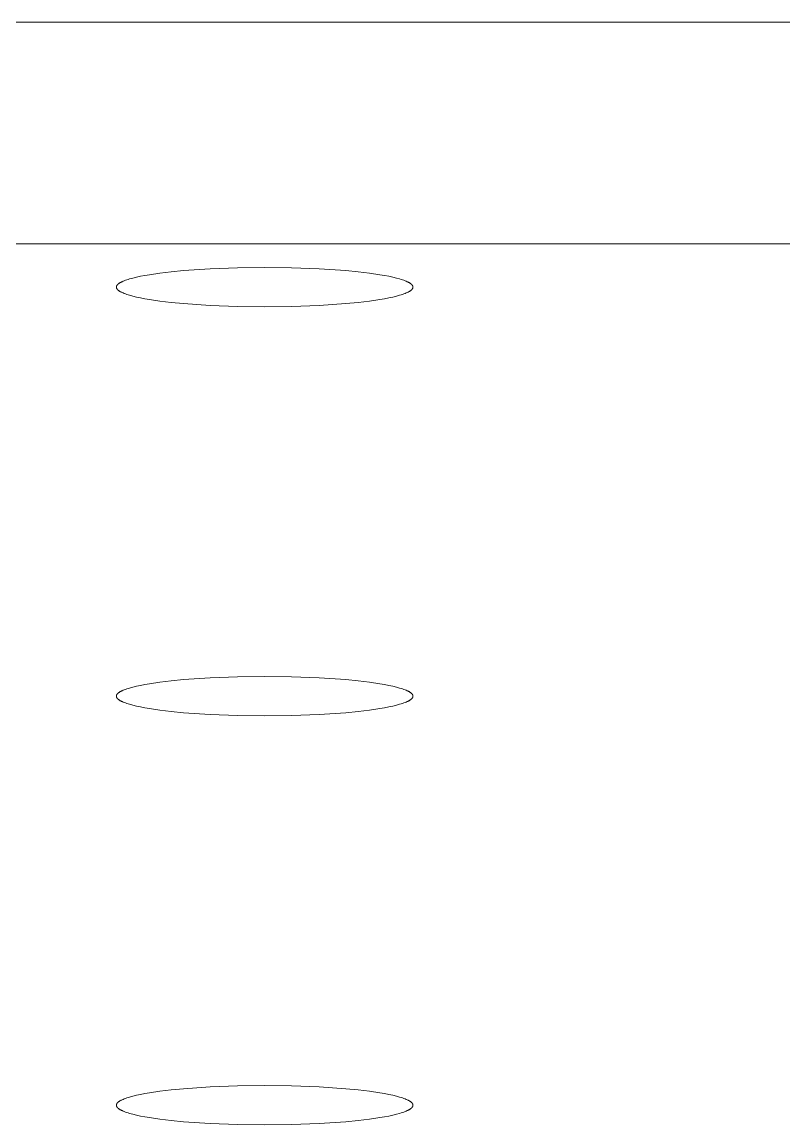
# Model space of a CAD drawing. Header units: millimetres. Extents: x -213 to 4577, y -424 to 2634.
# Drawn here: x 161.5 to 175.38, y 163.87 to 183.95 of the extents above; entities that cross this region are included whole.
import ezdxf

# ---------------------------------------------------------------- set-up
doc = ezdxf.new("R2010")
doc.units = ezdxf.units.MM
doc.layers.add('ZANO_R', color=7, linetype='Continuous', lineweight=0)

msp = doc.modelspace()

# ---------------------------------------------------------------- linework, layer by layer
at = {"layer": 'ZANO_R'}
for p, q in [((133.9211087613112, 183.9462907341331), (1000.921108761315, 183.9462907341331)), ((155.9211087613166, 179.9104462887954), (215.9211087613166, 179.9104462887954)), ((163.5227419428757, 179.2857993574144), (163.5887312741979, 179.3017647901979)), ((163.5887312741979, 179.3017647901979), (163.6612208810257, 179.3173653761951)), ((163.6612208810257, 179.3173653761951), (163.7400379340215, 179.3325321953234)), ((163.7400379340215, 179.3325321953234), (163.8249551548652, 179.3471983325762)), ((163.8249551548652, 179.3471983325762), (164.0119204521125, 179.3747765503758)), ((164.0119204521125, 179.3747765503758), (164.2193038200385, 179.3996395359682)), ((164.2193038200385, 179.3996395359682), (164.4436424271771, 179.4214132177767)), ((164.4436424271771, 179.4214132177767), (164.9272530454982, 179.4547305539018)), ((164.9272530454982, 179.4547305539018), (165.4298085198025, 179.4739459059165)), ((165.4298085198025, 179.4739459059165), (165.9211087613166, 179.4799401286691)), ((165.9211087613166, 179.4799401286691), (166.412409002829, 179.4739459059165)), ((166.412409002829, 179.4739459059165), (166.9149644771333, 179.4547305539018)), ((166.9149644771333, 179.4547305539018), (167.3985750954562, 179.4214132177767)), ((167.3985750954562, 179.4214132177767), (167.6229137025948, 179.3996395359682)), ((167.6229137025948, 179.3996395359682), (167.830297070519, 179.3747765503758)), ((167.830297070519, 179.3747765503758), (168.0172623677681, 179.3471983325762)), ((168.0172623677681, 179.3471983325762), (168.1021795886099, 179.3325321953234)), ((168.1021795886099, 179.3325321953234), (168.1809966416076, 179.3173653761951)), ((168.1809966416076, 179.3173653761951), (168.2534862484354, 179.3017647901979)), ((168.2534862484354, 179.3017647901979), (168.3194755797558, 179.2857993574144)), ((163.2211087613159, 179.1208892133982), (163.2211500541653, 179.1228749649781)), ((163.2211500541653, 179.1189034618183), (163.2211087613159, 179.1208892133982)), ((163.2211500541653, 179.1228749649781), (163.2212743079363, 179.124865179343)), ((163.2212743079363, 179.116913247457), (163.2211500541653, 179.1189034618183)), ((163.2212743079363, 179.124865179343), (163.2214820825902, 179.1268597795097)), ((163.2214820825902, 179.1149186472867), (163.2212743079363, 179.116913247457)), ((163.2214820825902, 179.1268597795097), (163.2217739341431, 179.1288586873197)), ((163.2217739341431, 179.1129197394766), (163.2214820825902, 179.1149186472867)), ((163.2217739341431, 179.1288586873197), (163.2221504145127, 179.1308618234507)), ((163.2221504145127, 179.1109166033457), (163.2217739341431, 179.1129197394766)), ((163.2221504145127, 179.1308618234507), (163.2226120713749, 179.1328691073977)), ((163.2226120713749, 179.1089093193987), (163.2221504145127, 179.1109166033457)), ((163.2226120713749, 179.1328691073977), (163.2231594480218, 179.1348804574809)), ((163.2231594480218, 179.1068979693155), (163.2226120713749, 179.1089093193987)), ((163.2231594480218, 179.1348804574809), (163.2237930832107, 179.1368957908635)), ((163.2237930832107, 179.1048826359329), (163.2231594480218, 179.1068979693155)), ((163.2237930832107, 179.1368957908635), (163.2245135110134, 179.1389150235336)), ((163.2245135110134, 179.1028634032664), (163.2237930832107, 179.1048826359329)), ((163.2245135110134, 179.1389150235336), (163.2253212606665, 179.1409380703117)), ((163.2253212606665, 179.1008403564847), (163.2245135110134, 179.1028634032664)), ((163.2253212606665, 179.1409380703117), (163.2262168564303, 179.1429648448684)), ((163.2262168564303, 179.0988135819316), (163.2253212606665, 179.1008403564847)), ((163.2262168564303, 179.1429648448684), (163.2272008174259, 179.1449952596995)), ((163.2272008174259, 179.1449952596995), (163.2282736574925, 179.147029226162)), ((163.2282736574925, 179.147029226162), (163.2294358850322, 179.1490666544523)), ((163.2294358850322, 179.1490666544523), (163.2306880028627, 179.1511074536138)), ((163.2306880028627, 179.1511074536138), (163.2320305080611, 179.1531515315655)), ((163.2320305080611, 179.1531515315655), (163.2334638918092, 179.155198795077)), ((163.2334638918092, 179.155198795077), (163.2349886392458, 179.1572491497827)), ((163.2349886392458, 179.1572491497827), (163.2366052293091, 179.1593025002039)), ((163.2366052293091, 179.1593025002039), (163.238314134589, 179.1613587497341)), ((163.238314134589, 179.1613587497341), (163.2401158211669, 179.1634178006534)), ((163.2401158211669, 179.1634178006534), (163.242010748465, 179.1654795541363)), ((163.242010748465, 179.1654795541363), (163.2439993690987, 179.1675439102619)), ((163.2439993690987, 179.1675439102619), (163.2460821287114, 179.1696107680145)), ((163.2460821287114, 179.1696107680145), (163.2482594658322, 179.1716800253016)), ((163.2482594658322, 179.1716800253016), (163.2505318117128, 179.1737515789464)), ((163.2505318117128, 179.1737515789464), (163.2528995901866, 179.1758253247208)), ((163.2528995901866, 179.1758253247208), (163.2553632175041, 179.1779011573308)), ((163.2553632175041, 179.1779011573308), (163.2579231021937, 179.1799789704382)), ((163.2579231021937, 179.1799789704382), (163.2605796448934, 179.1820586566719)), ((163.2605796448934, 179.1820586566719), (163.2661842665912, 179.1862232139138)), ((163.2661842665912, 179.1862232139138), (163.2721801243933, 179.1903939497752)), ((163.2721801243933, 179.1903939497752), (163.2785701243902, 179.1945699691423)), ((163.2785701243902, 179.1945699691423), (163.2853570322441, 179.1987503614437)), ((163.2853570322441, 179.1987503614437), (163.2925434685003, 179.2029342011047)), ((163.2925434685003, 179.2029342011047), (163.3001319040013, 179.207120547977)), ((163.3001319040013, 179.207120547977), (163.3081246553411, 179.2113084478369)), ((163.3081246553411, 179.2113084478369), (163.3165238804431, 179.2154969328876)), ((163.3165238804431, 179.2154969328876), (163.3253315742113, 179.2196850222826)), ((163.3253315742113, 179.2196850222826), (163.3441795069557, 179.2280560289255)), ((163.3441795069557, 179.2280560289255), (163.3646809944439, 179.2364133821065)), ((163.3646809944439, 179.2364133821065), (163.3868457110657, 179.2447488259422)), ((163.3868457110657, 179.2447488259422), (163.4106803484483, 179.2530539557738)), ((163.4106803484483, 179.2530539557738), (163.4361885095641, 179.2613202411303)), ((163.4361885095641, 179.2613202411303), (163.4633706143723, 179.269539050023)), ((163.4633706143723, 179.269539050023), (163.5227419428757, 179.2857993574144)), ((168.3194755797558, 179.2857993574144), (168.3788469082592, 179.269539050023)), ((168.3788469082592, 179.269539050023), (168.4060290130674, 179.2613202411303)), ((168.4060290130674, 179.2613202411303), (168.431537174185, 179.2530539557738)), ((168.431537174185, 179.2530539557738), (168.4553718115676, 179.2447488259422)), ((168.4553718115676, 179.2447488259422), (168.4775365281894, 179.2364133821065)), ((168.4775365281894, 179.2364133821065), (168.4980380156776, 179.2280560289255)), ((168.4980380156776, 179.2280560289255), (168.516885948422, 179.2196850222826)), ((168.516885948422, 179.2196850222826), (168.5256936421883, 179.2154969328876)), ((168.5256936421883, 179.2154969328876), (168.5340928672904, 179.2113084478369)), ((168.5340928672904, 179.2113084478369), (168.542085618632, 179.207120547977)), ((168.542085618632, 179.207120547977), (168.5496740541312, 179.2029342011047)), ((168.5496740541312, 179.2029342011047), (168.5568604903892, 179.1987503614437)), ((168.5568604903892, 179.1987503614437), (168.5636473982413, 179.1945699691423)), ((168.5636473982413, 179.1945699691423), (168.5700373982399, 179.1903939497752)), ((168.5700373982399, 179.1903939497752), (168.5760332560403, 179.1862232139138)), ((168.5760332560403, 179.1862232139138), (168.5816378777381, 179.1820586566719)), ((168.5816378777381, 179.1820586566719), (168.5842944204396, 179.1799789704382)), ((168.5842944204396, 179.1799789704382), (168.5868543051274, 179.1779011573308)), ((168.5868543051274, 179.1779011573308), (168.5893179324466, 179.1758253247208)), ((168.5893179324466, 179.1758253247208), (168.5916857109205, 179.1737515789464)), ((168.5916857109205, 179.1737515789464), (168.5939580568011, 179.1716800253016)), ((168.5939580568011, 179.1716800253016), (168.5961353939201, 179.1696107680145)), ((168.5961353939201, 179.1696107680145), (168.5982181535328, 179.1675439102619)), ((168.5982181535328, 179.1675439102619), (168.6002067741665, 179.1654795541363)), ((168.6002067741665, 179.1654795541363), (168.6021017014664, 179.1634178006534)), ((168.6021017014664, 179.1634178006534), (168.6039033880443, 179.1613587497341)), ((168.6039033880443, 179.1613587497341), (168.6056122933223, 179.1593025002039)), ((168.6056122933223, 179.1593025002039), (168.6072288833875, 179.1572491497827)), ((168.6072288833875, 179.1572491497827), (168.6087536308223, 179.155198795077)), ((168.6087536308223, 179.155198795077), (168.6101870145703, 179.1531515315655)), ((168.6101870145703, 179.1531515315655), (168.6115295197687, 179.1511074536138)), ((168.6115295197687, 179.1511074536138), (168.6127816375993, 179.1490666544523)), ((168.6127816375993, 179.1490666544523), (168.6139438651408, 179.147029226162)), ((168.6139438651408, 179.147029226162), (168.6150167052074, 179.1449952596995)), ((168.6150167052074, 179.1449952596995), (168.616000666203, 179.1429648448684)), ((168.616000666203, 179.1429648448684), (168.6168962619649, 179.1409380703117)), ((168.6168962619649, 179.1008403564847), (168.616000666203, 179.0988135819316)), ((168.6168962619649, 179.1409380703117), (168.6177040116199, 179.1389150235336)), ((168.6177040116199, 179.1028634032664), (168.6168962619649, 179.1008403564847)), ((168.6177040116199, 179.1389150235336), (168.6184244394208, 179.1368957908635)), ((168.6184244394208, 179.1048826359329), (168.6177040116199, 179.1028634032664)), ((168.6184244394208, 179.1368957908635), (168.6190580746097, 179.1348804574809)), ((168.6190580746097, 179.1068979693155), (168.6184244394208, 179.1048826359329)), ((168.6190580746097, 179.1348804574809), (168.6196054512584, 179.1328691073977)), ((168.6196054512584, 179.1089093193987), (168.6190580746097, 179.1068979693155)), ((168.6196054512584, 179.1328691073977), (168.6200671081206, 179.1308618234507)), ((168.6200671081206, 179.1109166033457), (168.6196054512584, 179.1089093193987)), ((168.6200671081206, 179.1308618234507), (168.6204435884883, 179.1288586873197)), ((168.6204435884883, 179.1129197394766), (168.6200671081206, 179.1109166033457)), ((168.6204435884883, 179.1288586873197), (168.6207354400412, 179.1268597795097)), ((168.6207354400412, 179.1149186472867), (168.6204435884883, 179.1129197394766)), ((168.6207354400412, 179.1268597795097), (168.620943214697, 179.124865179343)), ((168.620943214697, 179.116913247457), (168.6207354400412, 179.1149186472867)), ((168.620943214697, 179.124865179343), (168.621067468468, 179.1228749649781)), ((168.621067468468, 179.1189034618183), (168.620943214697, 179.116913247457)), ((168.621067468468, 179.1228749649781), (168.6211087613156, 179.1208892133982)), ((168.6211087613156, 179.1208892133982), (168.621067468468, 179.1189034618183)), ((163.2272008174259, 179.0967831670969), (163.2262168564303, 179.0988135819316)), ((163.2282736574925, 179.0947492006344), (163.2272008174259, 179.0967831670969)), ((163.2294358850322, 179.0927117723477), (163.2282736574925, 179.0947492006344)), ((163.2306880028627, 179.0906709731826), (163.2294358850322, 179.0927117723477)), ((163.2320305080611, 179.0886268952308), (163.2306880028627, 179.0906709731826)), ((163.2334638918092, 179.086579631723), (163.2320305080611, 179.0886268952308)), ((163.2349886392458, 179.0845292770136), (163.2334638918092, 179.086579631723)), ((163.2366052293091, 179.0824759265925), (163.2349886392458, 179.0845292770136)), ((163.238314134589, 179.0804196770659), (163.2366052293091, 179.0824759265925)), ((163.2401158211669, 179.0783606261466), (163.238314134589, 179.0804196770659)), ((163.242010748465, 179.0762988726638), (163.2401158211669, 179.0783606261466)), ((163.2439993690987, 179.0742345165381), (163.242010748465, 179.0762988726638)), ((163.2460821287114, 179.0721676587818), (163.2439993690987, 179.0742345165381)), ((163.2482594658322, 179.0700984014984), (163.2460821287114, 179.0721676587818)), ((163.2505318117128, 179.06802684785), (163.2482594658322, 179.0700984014984)), ((163.2528995901866, 179.0659531020756), (163.2505318117128, 179.06802684785)), ((163.2553632175041, 179.0638772694656), (163.2528995901866, 179.0659531020756)), ((163.2579231021937, 179.0617994563581), (163.2553632175041, 179.0638772694656)), ((163.2605796448934, 179.0597197701245), (163.2579231021937, 179.0617994563581)), ((163.2661842665912, 179.0555552128862), (163.2605796448934, 179.0597197701245)), ((163.2721801243933, 179.0513844770212), (163.2661842665912, 179.0555552128862)), ((163.2785701243902, 179.0472084576577), (163.2721801243933, 179.0513844770212)), ((163.2853570322441, 179.0430280653527), (163.2785701243902, 179.0472084576577)), ((163.2925434685003, 179.0388442256917), (163.2853570322441, 179.0430280653527)), ((163.3001319040013, 179.0346578788194), (163.2925434685003, 179.0388442256917)), ((163.3081246553411, 179.0304699789594), (163.3001319040013, 179.0346578788194)), ((163.3165238804431, 179.0262814939088), (163.3081246553411, 179.0304699789594)), ((163.3253315742113, 179.0220934045137), (163.3165238804431, 179.0262814939088)), ((163.3441795069557, 179.0137223978709), (163.3253315742113, 179.0220934045137)), ((163.3646809944439, 179.0053650446898), (163.3441795069557, 179.0137223978709)), ((163.3868457110657, 178.9970296008578), (163.3646809944439, 179.0053650446898)), ((163.4106803484483, 178.9887244710226), (163.3868457110657, 178.9970296008578)), ((163.4361885095641, 178.9804581856697), (163.4106803484483, 178.9887244710226)), ((163.4633706143723, 178.9722393767734), (163.4361885095641, 178.9804581856697)), ((163.5227419428757, 178.9559790693856), (163.4633706143723, 178.9722393767734)), ((163.5887312741979, 178.9400136365985), (163.5227419428757, 178.9559790693856)), ((163.6612208810257, 178.9244130506013), (163.5887312741979, 178.9400136365985)), ((163.7400379340215, 178.9092462314766), (163.6612208810257, 178.9244130506013)), ((163.8249551548652, 178.8945800942238), (163.7400379340215, 178.9092462314766)), ((168.1021795886099, 178.9092462314766), (168.0172623677681, 178.8945800942238)), ((168.1809966416076, 178.9244130506013), (168.1021795886099, 178.9092462314766)), ((168.2534862484354, 178.9400136365985), (168.1809966416076, 178.9244130506013)), ((168.3194755797558, 178.9559790693856), (168.2534862484354, 178.9400136365985)), ((168.3788469082592, 178.9722393767734), (168.3194755797558, 178.9559790693856)), ((168.4060290130674, 178.9804581856697), (168.3788469082592, 178.9722393767734)), ((168.431537174185, 178.9887244710226), (168.4060290130674, 178.9804581856697)), ((168.4553718115676, 178.9970296008578), (168.431537174185, 178.9887244710226)), ((168.4775365281894, 179.0053650446898), (168.4553718115676, 178.9970296008578)), ((168.4980380156776, 179.0137223978709), (168.4775365281894, 179.0053650446898)), ((168.516885948422, 179.0220934045137), (168.4980380156776, 179.0137223978709)), ((168.5256936421883, 179.0262814939088), (168.516885948422, 179.0220934045137)), ((168.5340928672904, 179.0304699789594), (168.5256936421883, 179.0262814939088)), ((168.542085618632, 179.0346578788194), (168.5340928672904, 179.0304699789594)), ((168.5496740541312, 179.0388442256917), (168.542085618632, 179.0346578788194)), ((168.5568604903892, 179.0430280653527), (168.5496740541312, 179.0388442256917)), ((168.5636473982413, 179.0472084576577), (168.5568604903892, 179.0430280653527)), ((168.5700373982399, 179.0513844770212), (168.5636473982413, 179.0472084576577)), ((168.5760332560403, 179.0555552128862), (168.5700373982399, 179.0513844770212)), ((168.5816378777381, 179.0597197701245), (168.5760332560403, 179.0555552128862)), ((168.5842944204396, 179.0617994563581), (168.5816378777381, 179.0597197701245)), ((168.5868543051274, 179.0638772694656), (168.5842944204396, 179.0617994563581)), ((168.5893179324466, 179.0659531020756), (168.5868543051274, 179.0638772694656)), ((168.5916857109205, 179.06802684785), (168.5893179324466, 179.0659531020756)), ((168.5939580568011, 179.0700984014984), (168.5916857109205, 179.06802684785)), ((168.5961353939201, 179.0721676587818), (168.5939580568011, 179.0700984014984)), ((168.5982181535328, 179.0742345165381), (168.5961353939201, 179.0721676587818)), ((168.6002067741665, 179.0762988726638), (168.5982181535328, 179.0742345165381)), ((168.6021017014664, 179.0783606261466), (168.6002067741665, 179.0762988726638)), ((168.6039033880443, 179.0804196770659), (168.6021017014664, 179.0783606261466)), ((168.6056122933223, 179.0824759265925), (168.6039033880443, 179.0804196770659)), ((168.6072288833875, 179.0845292770136), (168.6056122933223, 179.0824759265925)), ((168.6087536308223, 179.086579631723), (168.6072288833875, 179.0845292770136)), ((168.6101870145703, 179.0886268952308), (168.6087536308223, 179.086579631723)), ((168.6115295197687, 179.0906709731826), (168.6101870145703, 179.0886268952308)), ((168.6127816375993, 179.0927117723477), (168.6115295197687, 179.0906709731826)), ((168.6139438651408, 179.0947492006344), (168.6127816375993, 179.0927117723477)), ((168.6150167052074, 179.0967831670969), (168.6139438651408, 179.0947492006344)), ((168.616000666203, 179.0988135819316), (168.6150167052074, 179.0967831670969)), ((164.0119204521125, 178.8670018764205), (163.8249551548652, 178.8945800942238)), ((164.2193038200385, 178.8421388908282), (164.0119204521125, 178.8670018764205)), ((164.4436424271771, 178.8203652090197), (164.2193038200385, 178.8421388908282)), ((164.9272530454982, 178.7870478728946), (164.4436424271771, 178.8203652090197)), ((165.4298085198025, 178.7678325208799), (164.9272530454982, 178.7870478728946)), ((165.9211087613166, 178.7618382981273), (165.4298085198025, 178.7678325208799)), ((166.412409002829, 178.7678325208799), (165.9211087613166, 178.7618382981273)), ((166.9149644771333, 178.7870478728946), (166.412409002829, 178.7678325208799)), ((167.3985750954562, 178.8203652090197), (166.9149644771333, 178.7870478728946)), ((167.6229137025948, 178.8421388908282), (167.3985750954562, 178.8203652090197)), ((167.830297070519, 178.8670018764205), (167.6229137025948, 178.8421388908282)), ((168.0172623677681, 178.8945800942238), (167.830297070519, 178.8670018764205)), ((163.6612208810257, 171.8703834298685), (163.7400379340215, 171.8855502489932)), ((163.7400379340215, 171.8855502489932), (163.8249551548652, 171.900216386246)), ((163.8249551548652, 171.900216386246), (164.0119204521125, 171.9277946040493)), ((164.0119204521125, 171.9277946040493), (164.2193038200385, 171.9526575896416)), ((164.2193038200385, 171.9526575896416), (164.4436424271771, 171.9744312714502)), ((164.4436424271771, 171.9744312714502), (164.9272530454982, 172.0077486075716)), ((164.9272530454982, 172.0077486075716), (165.4298085198025, 172.0269639595899)), ((165.4298085198025, 172.0269639595899), (165.9211087613166, 172.0329581823389)), ((165.9211087613166, 172.0329581823389), (166.412409002829, 172.0269639595899)), ((166.412409002829, 172.0269639595899), (166.9149644771333, 172.0077486075716)), ((166.9149644771333, 172.0077486075716), (167.3985750954562, 171.9744312714502)), ((167.3985750954562, 171.9744312714502), (167.6229137025948, 171.9526575896416)), ((167.6229137025948, 171.9526575896416), (167.830297070519, 171.9277946040493)), ((167.830297070519, 171.9277946040493), (168.0172623677681, 171.900216386246)), ((168.0172623677681, 171.900216386246), (168.1021795886099, 171.8855502489932)), ((168.1021795886099, 171.8855502489932), (168.1809966416076, 171.8703834298685)), ((163.2211087613159, 171.6739072670716), (163.2211500541653, 171.6758930186479)), ((163.2211500541653, 171.6719215154917), (163.2211087613159, 171.6739072670716)), ((163.2211500541653, 171.6758930186479), (163.2212743079363, 171.6778832330128)), ((163.2212743079363, 171.6699313011268), (163.2211500541653, 171.6719215154917)), ((163.2212743079363, 171.6778832330128), (163.2214820825902, 171.6798778331795)), ((163.2214820825902, 171.6798778331795), (163.2217739341431, 171.6818767409932)), ((163.2217739341431, 171.6818767409932), (163.2221504145127, 171.6838798771241)), ((163.2221504145127, 171.6838798771241), (163.2226120713749, 171.6858871610675)), ((163.2226120713749, 171.6858871610675), (163.2231594480218, 171.6878985111507)), ((163.2231594480218, 171.6878985111507), (163.2237930832107, 171.6899138445333)), ((163.2237930832107, 171.6899138445333), (163.2245135110134, 171.6919330772034)), ((163.2245135110134, 171.6919330772034), (163.2253212606665, 171.6939561239815)), ((163.2253212606665, 171.6939561239815), (163.2262168564303, 171.6959828985382)), ((163.2262168564303, 171.6959828985382), (163.2272008174259, 171.6980133133729)), ((163.2272008174259, 171.6980133133729), (163.2282736574925, 171.7000472798354)), ((163.2282736574925, 171.7000472798354), (163.2294358850322, 171.7020847081221)), ((163.2294358850322, 171.7020847081221), (163.2306880028627, 171.7041255072872)), ((163.2306880028627, 171.7041255072872), (163.2320305080611, 171.706169585239)), ((163.2320305080611, 171.706169585239), (163.2334638918092, 171.7082168487468)), ((163.2334638918092, 171.7082168487468), (163.2349886392458, 171.7102672034562)), ((163.2349886392458, 171.7102672034562), (163.2366052293091, 171.7123205538774)), ((163.2366052293091, 171.7123205538774), (163.238314134589, 171.7143768034039)), ((163.238314134589, 171.7143768034039), (163.2401158211669, 171.7164358543232)), ((163.2401158211669, 171.7164358543232), (163.242010748465, 171.7184976078061)), ((163.242010748465, 171.7184976078061), (163.2439993690987, 171.7205619639317)), ((163.2439993690987, 171.7205619639317), (163.2460821287114, 171.7226288216843)), ((163.2460821287114, 171.7226288216843), (163.2482594658322, 171.7246980789714)), ((163.2482594658322, 171.7246980789714), (163.2505318117128, 171.7267696326198)), ((163.2505318117128, 171.7267696326198), (163.2528995901866, 171.7288433783942)), ((163.2528995901866, 171.7288433783942), (163.2553632175041, 171.7309192110042)), ((163.2553632175041, 171.7309192110042), (163.2579231021937, 171.7329970241117)), ((163.2579231021937, 171.7329970241117), (163.2605796448934, 171.7350767103453)), ((163.2605796448934, 171.7350767103453), (163.2661842665912, 171.7392412675836)), ((163.2661842665912, 171.7392412675836), (163.2721801243933, 171.7434120034486)), ((163.2721801243933, 171.7434120034486), (163.2785701243902, 171.7475880228121)), ((163.2785701243902, 171.7475880228121), (163.2853570322441, 171.7517684151171)), ((163.2853570322441, 171.7517684151171), (163.2925434685003, 171.7559522547745)), ((163.2925434685003, 171.7559522547745), (163.3001319040013, 171.7601386016468)), ((163.3001319040013, 171.7601386016468), (163.3081246553411, 171.7643265015104)), ((163.3081246553411, 171.7643265015104), (163.3165238804431, 171.7685149865574)), ((163.3165238804431, 171.7685149865574), (163.3253315742113, 171.7727030759524)), ((163.3253315742113, 171.7727030759524), (163.3441795069557, 171.7810740825989)), ((163.3441795069557, 171.7810740825989), (163.3646809944439, 171.78943143578)), ((163.3646809944439, 171.78943143578), (163.3868457110657, 171.797766879612)), ((163.3868457110657, 171.797766879612), (163.4106803484483, 171.8060720094436)), ((163.4106803484483, 171.8060720094436), (163.4361885095641, 171.8143382948001)), ((163.4361885095641, 171.8143382948001), (163.4633706143723, 171.8225571036928)), ((163.4633706143723, 171.8225571036928), (163.5227419428757, 171.8388174110842)), ((163.5227419428757, 171.8388174110842), (163.5887312741979, 171.8547828438714)), ((163.5887312741979, 171.8547828438714), (163.6612208810257, 171.8703834298685)), ((168.1809966416076, 171.8703834298685), (168.2534862484354, 171.8547828438714)), ((168.2534862484354, 171.8547828438714), (168.3194755797558, 171.8388174110842)), ((168.3194755797558, 171.8388174110842), (168.3788469082592, 171.8225571036928)), ((168.3788469082592, 171.8225571036928), (168.4060290130674, 171.8143382948001)), ((168.4060290130674, 171.8143382948001), (168.431537174185, 171.8060720094436)), ((168.431537174185, 171.8060720094436), (168.4553718115676, 171.797766879612)), ((168.4553718115676, 171.797766879612), (168.4775365281894, 171.78943143578)), ((168.4775365281894, 171.78943143578), (168.4980380156776, 171.7810740825989)), ((168.4980380156776, 171.7810740825989), (168.516885948422, 171.7727030759524)), ((168.516885948422, 171.7727030759524), (168.5256936421883, 171.7685149865574)), ((168.5256936421883, 171.7685149865574), (168.5340928672904, 171.7643265015104)), ((168.5340928672904, 171.7643265015104), (168.542085618632, 171.7601386016468)), ((168.542085618632, 171.7601386016468), (168.5496740541312, 171.7559522547745)), ((168.5496740541312, 171.7559522547745), (168.5568604903892, 171.7517684151171)), ((168.5568604903892, 171.7517684151171), (168.5636473982413, 171.7475880228121)), ((168.5636473982413, 171.7475880228121), (168.5700373982399, 171.7434120034486)), ((168.5700373982399, 171.7434120034486), (168.5760332560403, 171.7392412675836)), ((168.5760332560403, 171.7392412675836), (168.5816378777381, 171.7350767103453)), ((168.5816378777381, 171.7350767103453), (168.5842944204396, 171.7329970241117)), ((168.5842944204396, 171.7329970241117), (168.5868543051274, 171.7309192110042)), ((168.5868543051274, 171.7309192110042), (168.5893179324466, 171.7288433783942)), ((168.5893179324466, 171.7288433783942), (168.5916857109205, 171.7267696326198)), ((168.5916857109205, 171.7267696326198), (168.5939580568011, 171.7246980789714)), ((168.5939580568011, 171.7246980789714), (168.5961353939201, 171.7226288216843)), ((168.5961353939201, 171.7226288216843), (168.5982181535328, 171.7205619639317)), ((168.5982181535328, 171.7205619639317), (168.6002067741665, 171.7184976078061)), ((168.6002067741665, 171.7184976078061), (168.6021017014664, 171.7164358543232)), ((168.6021017014664, 171.7164358543232), (168.6039033880443, 171.7143768034039)), ((168.6039033880443, 171.7143768034039), (168.6056122933223, 171.7123205538774)), ((168.6056122933223, 171.7123205538774), (168.6072288833875, 171.7102672034562)), ((168.6072288833875, 171.7102672034562), (168.6087536308223, 171.7082168487468)), ((168.6087536308223, 171.7082168487468), (168.6101870145703, 171.706169585239)), ((168.6101870145703, 171.706169585239), (168.6115295197687, 171.7041255072872)), ((168.6115295197687, 171.7041255072872), (168.6127816375993, 171.7020847081221)), ((168.6127816375993, 171.7020847081221), (168.6139438651408, 171.7000472798354)), ((168.6139438651408, 171.7000472798354), (168.6150167052074, 171.6980133133729)), ((168.6150167052074, 171.6980133133729), (168.616000666203, 171.6959828985382)), ((168.616000666203, 171.6959828985382), (168.6168962619649, 171.6939561239815)), ((168.6168962619649, 171.6939561239815), (168.6177040116199, 171.6919330772034)), ((168.6177040116199, 171.6919330772034), (168.6184244394208, 171.6899138445333)), ((168.6184244394208, 171.6899138445333), (168.6190580746097, 171.6878985111507)), ((168.6190580746097, 171.6878985111507), (168.6196054512584, 171.6858871610675)), ((168.6196054512584, 171.6858871610675), (168.6200671081206, 171.6838798771241)), ((168.6200671081206, 171.6838798771241), (168.6204435884883, 171.6818767409932)), ((168.6204435884883, 171.6818767409932), (168.6207354400412, 171.6798778331795)), ((168.6207354400412, 171.6798778331795), (168.620943214697, 171.6778832330128)), ((168.620943214697, 171.6778832330128), (168.621067468468, 171.6758930186479)), ((168.621067468468, 171.6719215154917), (168.620943214697, 171.6699313011268)), ((168.621067468468, 171.6758930186479), (168.6211087613156, 171.6739072670716)), ((168.6211087613156, 171.6739072670716), (168.621067468468, 171.6719215154917)), ((163.2214820825902, 171.6679367009601), (163.2212743079363, 171.6699313011268)), ((163.2217739341431, 171.6659377931464), (163.2214820825902, 171.6679367009601)), ((163.2221504145127, 171.6639346570155), (163.2217739341431, 171.6659377931464)), ((163.2226120713749, 171.6619273730721), (163.2221504145127, 171.6639346570155)), ((163.2231594480218, 171.6599160229889), (163.2226120713749, 171.6619273730721)), ((163.2237930832107, 171.6579006896063), (163.2231594480218, 171.6599160229889)), ((163.2245135110134, 171.6558814569362), (163.2237930832107, 171.6579006896063)), ((163.2253212606665, 171.6538584101581), (163.2245135110134, 171.6558814569362)), ((163.2262168564303, 171.6518316356014), (163.2253212606665, 171.6538584101581)), ((163.2272008174259, 171.6498012207667), (163.2262168564303, 171.6518316356014)), ((163.2282736574925, 171.6477672543078), (163.2272008174259, 171.6498012207667)), ((163.2294358850322, 171.6457298260175), (163.2282736574925, 171.6477672543078)), ((163.2306880028627, 171.6436890268524), (163.2294358850322, 171.6457298260175)), ((163.2320305080611, 171.6416449489006), (163.2306880028627, 171.6436890268524)), ((163.2334638918092, 171.6395976853928), (163.2320305080611, 171.6416449489006)), ((163.2349886392458, 171.6375473306834), (163.2334638918092, 171.6395976853928)), ((163.2366052293091, 171.6354939802623), (163.2349886392458, 171.6375473306834)), ((163.238314134589, 171.6334377307357), (163.2366052293091, 171.6354939802623)), ((163.2401158211669, 171.6313786798164), (163.238314134589, 171.6334377307357)), ((163.242010748465, 171.6293169263336), (163.2401158211669, 171.6313786798164)), ((163.2439993690987, 171.6272525702079), (163.242010748465, 171.6293169263336)), ((163.2460821287114, 171.6251857124553), (163.2439993690987, 171.6272525702079)), ((163.2482594658322, 171.6231164551682), (163.2460821287114, 171.6251857124553)), ((163.2505318117128, 171.6210449015198), (163.2482594658322, 171.6231164551682)), ((163.2528995901866, 171.6189711557454), (163.2505318117128, 171.6210449015198)), ((163.2553632175041, 171.616895323139), (163.2528995901866, 171.6189711557454)), ((163.2579231021937, 171.6148175100279), (163.2553632175041, 171.616895323139)), ((163.2605796448934, 171.6127378237979), (163.2579231021937, 171.6148175100279)), ((163.2661842665912, 171.608573266556), (163.2605796448934, 171.6127378237979)), ((163.2721801243933, 171.604402530691), (163.2661842665912, 171.608573266556)), ((163.2785701243902, 171.6002265113275), (163.2721801243933, 171.604402530691)), ((163.2853570322441, 171.5960461190225), (163.2785701243902, 171.6002265113275)), ((163.2925434685003, 171.5918622793652), (163.2853570322441, 171.5960461190225)), ((163.3001319040013, 171.5876759324929), (163.2925434685003, 171.5918622793652)), ((163.3081246553411, 171.5834880326292), (163.3001319040013, 171.5876759324929)), ((163.3165238804431, 171.5792995475822), (163.3081246553411, 171.5834880326292)), ((163.3253315742113, 171.5751114581872), (163.3165238804431, 171.5792995475822)), ((163.3441795069557, 171.5667404515443), (163.3253315742113, 171.5751114581872)), ((163.3646809944439, 171.5583830983596), (163.3441795069557, 171.5667404515443)), ((163.3868457110657, 171.5500476545276), (163.3646809944439, 171.5583830983596)), ((163.4106803484483, 171.541742524696), (163.3868457110657, 171.5500476545276)), ((163.4361885095641, 171.5334762393395), (163.4106803484483, 171.541742524696)), ((163.4633706143723, 171.5252574304468), (163.4361885095641, 171.5334762393395)), ((163.5227419428757, 171.5089971230555), (163.4633706143723, 171.5252574304468)), ((163.5887312741979, 171.4930316902719), (163.5227419428757, 171.5089971230555)), ((163.6612208810257, 171.4774311042747), (163.5887312741979, 171.4930316902719)), ((163.7400379340215, 171.4622642851464), (163.6612208810257, 171.4774311042747)), ((168.1809966416076, 171.4774311042747), (168.1021795886099, 171.4622642851464)), ((168.2534862484354, 171.4930316902719), (168.1809966416076, 171.4774311042747)), ((168.3194755797558, 171.5089971230555), (168.2534862484354, 171.4930316902719)), ((168.3788469082592, 171.5252574304468), (168.3194755797558, 171.5089971230555)), ((168.4060290130674, 171.5334762393395), (168.3788469082592, 171.5252574304468)), ((168.431537174185, 171.541742524696), (168.4060290130674, 171.5334762393395)), ((168.4553718115676, 171.5500476545276), (168.431537174185, 171.541742524696)), ((168.4775365281894, 171.5583830983596), (168.4553718115676, 171.5500476545276)), ((168.4980380156776, 171.5667404515443), (168.4775365281894, 171.5583830983596)), ((168.516885948422, 171.5751114581872), (168.4980380156776, 171.5667404515443)), ((168.5256936421883, 171.5792995475822), (168.516885948422, 171.5751114581872)), ((168.5340928672904, 171.5834880326292), (168.5256936421883, 171.5792995475822)), ((168.542085618632, 171.5876759324929), (168.5340928672904, 171.5834880326292)), ((168.5496740541312, 171.5918622793652), (168.542085618632, 171.5876759324929)), ((168.5568604903892, 171.5960461190225), (168.5496740541312, 171.5918622793652)), ((168.5636473982413, 171.6002265113275), (168.5568604903892, 171.5960461190225)), ((168.5700373982399, 171.604402530691), (168.5636473982413, 171.6002265113275)), ((168.5760332560403, 171.608573266556), (168.5700373982399, 171.604402530691)), ((168.5816378777381, 171.6127378237979), (168.5760332560403, 171.608573266556)), ((168.5842944204396, 171.6148175100279), (168.5816378777381, 171.6127378237979)), ((168.5868543051274, 171.616895323139), (168.5842944204396, 171.6148175100279)), ((168.5893179324466, 171.6189711557454), (168.5868543051274, 171.616895323139)), ((168.5916857109205, 171.6210449015198), (168.5893179324466, 171.6189711557454)), ((168.5939580568011, 171.6231164551682), (168.5916857109205, 171.6210449015198)), ((168.5961353939201, 171.6251857124553), (168.5939580568011, 171.6231164551682)), ((168.5982181535328, 171.6272525702079), (168.5961353939201, 171.6251857124553)), ((168.6002067741665, 171.6293169263336), (168.5982181535328, 171.6272525702079)), ((168.6021017014664, 171.6313786798164), (168.6002067741665, 171.6293169263336)), ((168.6039033880443, 171.6334377307357), (168.6021017014664, 171.6313786798164)), ((168.6056122933223, 171.6354939802623), (168.6039033880443, 171.6334377307357)), ((168.6072288833875, 171.6375473306834), (168.6056122933223, 171.6354939802623)), ((168.6087536308223, 171.6395976853928), (168.6072288833875, 171.6375473306834)), ((168.6101870145703, 171.6416449489006), (168.6087536308223, 171.6395976853928)), ((168.6115295197687, 171.6436890268524), (168.6101870145703, 171.6416449489006)), ((168.6127816375993, 171.6457298260175), (168.6115295197687, 171.6436890268524)), ((168.6139438651408, 171.6477672543078), (168.6127816375993, 171.6457298260175)), ((168.6150167052074, 171.6498012207667), (168.6139438651408, 171.6477672543078)), ((168.616000666203, 171.6518316356014), (168.6150167052074, 171.6498012207667)), ((168.6168962619649, 171.6538584101581), (168.616000666203, 171.6518316356014)), ((168.6177040116199, 171.6558814569362), (168.6168962619649, 171.6538584101581)), ((168.6184244394208, 171.6579006896063), (168.6177040116199, 171.6558814569362)), ((168.6190580746097, 171.6599160229889), (168.6184244394208, 171.6579006896063)), ((168.6196054512584, 171.6619273730721), (168.6190580746097, 171.6599160229889)), ((168.6200671081206, 171.6639346570155), (168.6196054512584, 171.6619273730721)), ((168.6204435884883, 171.6659377931464), (168.6200671081206, 171.6639346570155)), ((168.6207354400412, 171.6679367009601), (168.6204435884883, 171.6659377931464)), ((168.620943214697, 171.6699313011268), (168.6207354400412, 171.6679367009601)), ((163.8249551548652, 171.4475981478936), (163.7400379340215, 171.4622642851464)), ((164.0119204521125, 171.420019930094), (163.8249551548652, 171.4475981478936)), ((164.2193038200385, 171.395156944498), (164.0119204521125, 171.420019930094)), ((164.4436424271771, 171.3733832626931), (164.2193038200385, 171.395156944498)), ((164.9272530454982, 171.3400659265681), (164.4436424271771, 171.3733832626931)), ((165.4298085198025, 171.3208505745533), (164.9272530454982, 171.3400659265681)), ((165.9211087613166, 171.3148563518007), (165.4298085198025, 171.3208505745533)), ((166.412409002829, 171.3208505745533), (165.9211087613166, 171.3148563518007)), ((166.9149644771333, 171.3400659265681), (166.412409002829, 171.3208505745533)), ((167.3985750954562, 171.3733832626931), (166.9149644771333, 171.3400659265681)), ((167.6229137025948, 171.395156944498), (167.3985750954562, 171.3733832626931)), ((167.830297070519, 171.420019930094), (167.6229137025948, 171.395156944498)), ((168.0172623677681, 171.4475981478936), (167.830297070519, 171.420019930094)), ((168.1021795886099, 171.4622642851464), (168.0172623677681, 171.4475981478936)), ((163.7400379340215, 164.4385683026667), (163.8249551548652, 164.4532344399195)), ((163.8249551548652, 164.4532344399195), (164.0119204521125, 164.4808126577191)), ((164.0119204521125, 164.4808126577191), (164.2193038200385, 164.5056756433114)), ((164.2193038200385, 164.5056756433114), (164.4436424271771, 164.52744932512)), ((164.4436424271771, 164.52744932512), (164.9272530454982, 164.560766661245)), ((164.9272530454982, 164.560766661245), (165.4298085198025, 164.5799820132597)), ((165.4298085198025, 164.5799820132597), (165.9211087613166, 164.5859762360087)), ((165.9211087613166, 164.5859762360087), (166.412409002829, 164.5799820132597)), ((166.412409002829, 164.5799820132597), (166.9149644771333, 164.560766661245)), ((166.9149644771333, 164.560766661245), (167.3985750954562, 164.52744932512)), ((167.3985750954562, 164.52744932512), (167.6229137025948, 164.5056756433114)), ((167.6229137025948, 164.5056756433114), (167.830297070519, 164.4808126577191)), ((167.830297070519, 164.4808126577191), (168.0172623677681, 164.4532344399195)), ((168.0172623677681, 164.4532344399195), (168.1021795886099, 164.4385683026667)), ((163.2231594480218, 164.2409165648241), (163.2237930832107, 164.2429318982067)), ((163.2237930832107, 164.2429318982067), (163.2245135110134, 164.2449511308769)), ((163.2245135110134, 164.2449511308769), (163.2253212606665, 164.2469741776549)), ((163.2253212606665, 164.2469741776549), (163.2262168564303, 164.2490009522116)), ((163.2262168564303, 164.2490009522116), (163.2272008174259, 164.2510313670427)), ((163.2272008174259, 164.2510313670427), (163.2282736574925, 164.2530653335052)), ((163.2282736574925, 164.2530653335052), (163.2294358850322, 164.2551027617919)), ((163.2294358850322, 164.2551027617919), (163.2306880028646, 164.257143560957)), ((163.2306880028646, 164.257143560957), (163.2320305080611, 164.2591876389088)), ((163.2320305080611, 164.2591876389088), (163.2334638918092, 164.2612349024203)), ((163.2334638918092, 164.2612349024203), (163.2349886392458, 164.263285257126)), ((163.2349886392458, 164.263285257126), (163.2366052293091, 164.2653386075472)), ((163.2366052293091, 164.2653386075472), (163.238314134589, 164.2673948570773)), ((163.238314134589, 164.2673948570773), (163.2401158211669, 164.269453907993)), ((163.2401158211669, 164.269453907993), (163.2420107484668, 164.2715156614759)), ((163.2420107484668, 164.2715156614759), (163.2439993690987, 164.2735800176051)), ((163.2439993690987, 164.2735800176051), (163.2460821287132, 164.2756468753578)), ((163.2460821287132, 164.2756468753578), (163.2482594658322, 164.2777161326412)), ((163.2482594658322, 164.2777161326412), (163.2505318117128, 164.2797876862896)), ((163.2505318117128, 164.2797876862896), (163.2528995901866, 164.281861432064)), ((163.2528995901866, 164.281861432064), (163.2553632175059, 164.283937264674)), ((163.2553632175059, 164.283937264674), (163.2579231021937, 164.2860150777815)), ((163.2579231021937, 164.2860150777815), (163.2605796448934, 164.2880947640151)), ((163.2605796448934, 164.2880947640151), (163.2661842665912, 164.2922593212534)), ((163.2661842665912, 164.2922593212534), (163.2721801243933, 164.2964300571184)), ((163.2721801243933, 164.2964300571184), (163.2785701243902, 164.3006060764856)), ((163.2785701243902, 164.3006060764856), (163.2853570322441, 164.3047864687869)), ((163.2853570322441, 164.3047864687869), (163.2925434685003, 164.3089703084479)), ((163.2925434685003, 164.3089703084479), (163.3001319040013, 164.3131566553202)), ((163.3001319040013, 164.3131566553202), (163.3081246553411, 164.3173445551802)), ((163.3081246553411, 164.3173445551802), (163.3165238804449, 164.3215330402309)), ((163.3165238804449, 164.3215330402309), (163.3253315742113, 164.3257211296259)), ((163.3253315742113, 164.3257211296259), (163.3441795069557, 164.3340921362687)), ((163.3441795069557, 164.3340921362687), (163.3646809944439, 164.3424494894534)), ((163.3646809944439, 164.3424494894534), (163.3868457110657, 164.3507849332855)), ((163.3868457110657, 164.3507849332855), (163.4106803484483, 164.359090063117)), ((163.4106803484483, 164.359090063117), (163.4361885095641, 164.3673563484735)), ((163.4361885095641, 164.3673563484735), (163.4633706143723, 164.3755751573663)), ((163.4633706143723, 164.3755751573663), (163.5227419428757, 164.3918354647576)), ((163.5227419428757, 164.3918354647576), (163.5887312741979, 164.4078008975412)), ((163.5887312741979, 164.4078008975412), (163.6612208810257, 164.4234014835383)), ((163.6612208810257, 164.4234014835383), (163.7400379340215, 164.4385683026667)), ((168.1021795886099, 164.4385683026667), (168.1809966416076, 164.4234014835383)), ((168.1809966416076, 164.4234014835383), (168.2534862484354, 164.4078008975412)), ((168.2534862484354, 164.4078008975412), (168.3194755797558, 164.3918354647576)), ((168.3194755797558, 164.3918354647576), (168.3788469082592, 164.3755751573663)), ((168.3788469082592, 164.3755751573663), (168.4060290130674, 164.3673563484735)), ((168.4060290130674, 164.3673563484735), (168.431537174185, 164.359090063117)), ((168.431537174185, 164.359090063117), (168.4553718115676, 164.3507849332855)), ((168.4553718115676, 164.3507849332855), (168.4775365281894, 164.3424494894534)), ((168.4775365281894, 164.3424494894534), (168.4980380156776, 164.3340921362687)), ((168.4980380156776, 164.3340921362687), (168.516885948422, 164.3257211296259)), ((168.516885948422, 164.3257211296259), (168.5256936421883, 164.3215330402309)), ((168.5256936421883, 164.3215330402309), (168.5340928672904, 164.3173445551802)), ((168.5340928672904, 164.3173445551802), (168.542085618632, 164.3131566553202)), ((168.542085618632, 164.3131566553202), (168.5496740541312, 164.3089703084479)), ((168.5496740541312, 164.3089703084479), (168.5568604903892, 164.3047864687869)), ((168.5568604903892, 164.3047864687869), (168.5636473982413, 164.3006060764856)), ((168.5636473982413, 164.3006060764856), (168.5700373982399, 164.2964300571184)), ((168.5700373982399, 164.2964300571184), (168.5760332560403, 164.2922593212534)), ((168.5760332560403, 164.2922593212534), (168.5816378777381, 164.2880947640151)), ((168.5816378777381, 164.2880947640151), (168.5842944204396, 164.2860150777815)), ((168.5842944204396, 164.2860150777815), (168.5868543051274, 164.283937264674)), ((168.5868543051274, 164.283937264674), (168.5893179324466, 164.281861432064)), ((168.5893179324466, 164.281861432064), (168.5916857109205, 164.2797876862896)), ((168.5916857109205, 164.2797876862896), (168.5939580568011, 164.2777161326412)), ((168.5939580568011, 164.2777161326412), (168.5961353939201, 164.2756468753578)), ((168.5961353939201, 164.2756468753578), (168.5982181535328, 164.2735800176051)), ((168.5982181535328, 164.2735800176051), (168.6002067741665, 164.2715156614759)), ((168.6002067741665, 164.2715156614759), (168.6021017014664, 164.269453907993)), ((168.6021017014664, 164.269453907993), (168.6039033880443, 164.2673948570773)), ((168.6039033880443, 164.2673948570773), (168.6056122933223, 164.2653386075472)), ((168.6056122933223, 164.2653386075472), (168.6072288833875, 164.263285257126)), ((168.6072288833875, 164.263285257126), (168.6087536308223, 164.2612349024203)), ((168.6087536308223, 164.2612349024203), (168.6101870145703, 164.2591876389088)), ((168.6101870145703, 164.2591876389088), (168.6115295197687, 164.257143560957)), ((168.6115295197687, 164.257143560957), (168.6127816375993, 164.2551027617919)), ((168.6127816375993, 164.2551027617919), (168.6139438651408, 164.2530653335052)), ((168.6139438651408, 164.2530653335052), (168.6150167052074, 164.2510313670427)), ((168.6150167052074, 164.2510313670427), (168.616000666203, 164.2490009522116)), ((168.616000666203, 164.2490009522116), (168.6168962619649, 164.2469741776549)), ((168.6168962619649, 164.2469741776549), (168.6177040116199, 164.2449511308769)), ((168.6177040116199, 164.2449511308769), (168.6184244394208, 164.2429318982067)), ((168.6184244394208, 164.2429318982067), (168.6190580746097, 164.2409165648241)), ((163.2211087613159, 164.2269253207414), (163.2211500541653, 164.2289110723214)), ((163.2211500541653, 164.2249395691615), (163.2211087613159, 164.2269253207414)), ((163.2211500541653, 164.2289110723214), (163.2212743079363, 164.2309012866863)), ((163.2212743079363, 164.2229493548002), (163.2211500541653, 164.2249395691615)), ((163.2212743079363, 164.2309012866863), (163.221482082592, 164.2328958868493)), ((163.221482082592, 164.2209547546336), (163.2212743079363, 164.2229493548002)), ((163.221482082592, 164.2328958868493), (163.2217739341431, 164.234894794663)), ((163.2217739341431, 164.2189558468199), (163.221482082592, 164.2209547546336)), ((163.2217739341431, 164.234894794663), (163.2221504145127, 164.2368979307939)), ((163.2221504145127, 164.2169527106889), (163.2217739341431, 164.2189558468199)), ((163.2221504145127, 164.2368979307939), (163.2226120713749, 164.2389052147373)), ((163.2226120713749, 164.2149454267455), (163.2221504145127, 164.2169527106889)), ((163.2226120713749, 164.2389052147373), (163.2231594480218, 164.2409165648241)), ((163.2231594480218, 164.2129340766587), (163.2226120713749, 164.2149454267455)), ((163.2237930832107, 164.2109187432761), (163.2231594480218, 164.2129340766587)), ((163.2245135110134, 164.2088995106096), (163.2237930832107, 164.2109187432761)), ((163.2253212606665, 164.2068764638279), (163.2245135110134, 164.2088995106096)), ((163.2262168564303, 164.2048496892712), (163.2253212606665, 164.2068764638279)), ((163.2272008174259, 164.2028192744401), (163.2262168564303, 164.2048496892712)), ((163.2282736574925, 164.2007853079776), (163.2272008174259, 164.2028192744401)), ((163.2294358850322, 164.1987478796909), (163.2282736574925, 164.2007853079776)), ((163.2306880028646, 164.1967070805258), (163.2294358850322, 164.1987478796909)), ((163.2320305080611, 164.1946630025741), (163.2306880028646, 164.1967070805258)), ((163.2334638918092, 164.1926157390626), (163.2320305080611, 164.1946630025741)), ((163.2349886392458, 164.1905653843569), (163.2334638918092, 164.1926157390626)), ((163.2366052293091, 164.1885120339357), (163.2349886392458, 164.1905653843569)), ((163.238314134589, 164.1864557844056), (163.2366052293091, 164.1885120339357)), ((163.2401158211669, 164.1843967334898), (163.238314134589, 164.1864557844056)), ((163.2420107484668, 164.182334980007), (163.2401158211669, 164.1843967334898)), ((163.2439993690987, 164.1802706238814), (163.2420107484668, 164.182334980007)), ((163.2460821287132, 164.1782037661251), (163.2439993690987, 164.1802706238814)), ((163.2482594658322, 164.1761345088416), (163.2460821287132, 164.1782037661251)), ((163.2505318117128, 164.1740629551932), (163.2482594658322, 164.1761345088416)), ((163.2528995901866, 164.1719892094188), (163.2505318117128, 164.1740629551932)), ((163.2553632175059, 164.1699133768088), (163.2528995901866, 164.1719892094188)), ((163.2579231021937, 164.1678355637014), (163.2553632175059, 164.1699133768088)), ((163.2605796448934, 164.1657558774677), (163.2579231021937, 164.1678355637014)), ((163.2661842665912, 164.1615913202295), (163.2605796448934, 164.1657558774677)), ((163.2721801243933, 164.1574205843644), (163.2661842665912, 164.1615913202295)), ((163.2785701243902, 164.1532445649973), (163.2721801243933, 164.1574205843644)), ((163.2853570322441, 164.1490641726959), (163.2785701243902, 164.1532445649973)), ((163.2925434685003, 164.144880333035), (163.2853570322441, 164.1490641726959)), ((163.3001319040013, 164.1406939861627), (163.2925434685003, 164.144880333035)), ((163.3081246553411, 164.1365060863027), (163.3001319040013, 164.1406939861627)), ((163.3165238804449, 164.132317601252), (163.3081246553411, 164.1365060863027)), ((163.3253315742113, 164.128129511857), (163.3165238804449, 164.132317601252)), ((163.3441795069557, 164.1197585052141), (163.3253315742113, 164.128129511857)), ((163.3646809944439, 164.1114011520331), (163.3441795069557, 164.1197585052141)), ((163.3868457110657, 164.103065708201), (163.3646809944439, 164.1114011520331)), ((163.4106803484483, 164.0947605783695), (163.3868457110657, 164.103065708201)), ((163.4361885095641, 164.0864942930129), (163.4106803484483, 164.0947605783695)), ((163.4633706143723, 164.0782754841166), (163.4361885095641, 164.0864942930129)), ((163.5227419428757, 164.0620151767253), (163.4633706143723, 164.0782754841166)), ((163.5887312741979, 164.0460497439417), (163.5227419428757, 164.0620151767253)), ((163.6612208810257, 164.0304491579445), (163.5887312741979, 164.0460497439417)), ((168.2534862484354, 164.0460497439417), (168.1809966416076, 164.0304491579445)), ((168.3194755797558, 164.0620151767253), (168.2534862484354, 164.0460497439417)), ((168.3788469082592, 164.0782754841166), (168.3194755797558, 164.0620151767253)), ((168.4060290130674, 164.0864942930129), (168.3788469082592, 164.0782754841166)), ((168.431537174185, 164.0947605783695), (168.4060290130674, 164.0864942930129)), ((168.4553718115676, 164.103065708201), (168.431537174185, 164.0947605783695)), ((168.4775365281894, 164.1114011520331), (168.4553718115676, 164.103065708201)), ((168.4980380156776, 164.1197585052141), (168.4775365281894, 164.1114011520331)), ((168.516885948422, 164.128129511857), (168.4980380156776, 164.1197585052141)), ((168.5256936421883, 164.132317601252), (168.516885948422, 164.128129511857)), ((168.5340928672904, 164.1365060863027), (168.5256936421883, 164.132317601252)), ((168.542085618632, 164.1406939861627), (168.5340928672904, 164.1365060863027)), ((168.5496740541312, 164.144880333035), (168.542085618632, 164.1406939861627)), ((168.5568604903892, 164.1490641726959), (168.5496740541312, 164.144880333035)), ((168.5636473982413, 164.1532445649973), (168.5568604903892, 164.1490641726959)), ((168.5700373982399, 164.1574205843644), (168.5636473982413, 164.1532445649973)), ((168.5760332560403, 164.1615913202295), (168.5700373982399, 164.1574205843644)), ((168.5816378777381, 164.1657558774677), (168.5760332560403, 164.1615913202295)), ((168.5842944204396, 164.1678355637014), (168.5816378777381, 164.1657558774677)), ((168.5868543051274, 164.1699133768088), (168.5842944204396, 164.1678355637014)), ((168.5893179324466, 164.1719892094188), (168.5868543051274, 164.1699133768088)), ((168.5916857109205, 164.1740629551932), (168.5893179324466, 164.1719892094188)), ((168.5939580568011, 164.1761345088416), (168.5916857109205, 164.1740629551932)), ((168.5961353939201, 164.1782037661251), (168.5939580568011, 164.1761345088416)), ((168.5982181535328, 164.1802706238814), (168.5961353939201, 164.1782037661251)), ((168.6002067741665, 164.182334980007), (168.5982181535328, 164.1802706238814)), ((168.6021017014664, 164.1843967334898), (168.6002067741665, 164.182334980007)), ((168.6039033880443, 164.1864557844056), (168.6021017014664, 164.1843967334898)), ((168.6056122933223, 164.1885120339357), (168.6039033880443, 164.1864557844056)), ((168.6072288833875, 164.1905653843569), (168.6056122933223, 164.1885120339357)), ((168.6087536308223, 164.1926157390626), (168.6072288833875, 164.1905653843569)), ((168.6101870145703, 164.1946630025741), (168.6087536308223, 164.1926157390626)), ((168.6115295197687, 164.1967070805258), (168.6101870145703, 164.1946630025741)), ((168.6127816375993, 164.1987478796909), (168.6115295197687, 164.1967070805258)), ((168.6139438651408, 164.2007853079776), (168.6127816375993, 164.1987478796909)), ((168.6150167052074, 164.2028192744401), (168.6139438651408, 164.2007853079776)), ((168.616000666203, 164.2048496892712), (168.6150167052074, 164.2028192744401)), ((168.6168962619649, 164.2068764638279), (168.616000666203, 164.2048496892712)), ((168.6177040116199, 164.2088995106096), (168.6168962619649, 164.2068764638279)), ((168.6184244394208, 164.2109187432761), (168.6177040116199, 164.2088995106096)), ((168.6190580746097, 164.2129340766587), (168.6184244394208, 164.2109187432761)), ((168.6190580746097, 164.2409165648241), (168.6196054512584, 164.2389052147373)), ((168.6196054512584, 164.2149454267455), (168.6190580746097, 164.2129340766587)), ((168.6196054512584, 164.2389052147373), (168.6200671081206, 164.2368979307939)), ((168.6200671081206, 164.2169527106889), (168.6196054512584, 164.2149454267455)), ((168.6200671081206, 164.2368979307939), (168.6204435884883, 164.234894794663)), ((168.6204435884883, 164.2189558468199), (168.6200671081206, 164.2169527106889)), ((168.6204435884883, 164.234894794663), (168.6207354400412, 164.2328958868493)), ((168.6207354400412, 164.2209547546336), (168.6204435884883, 164.2189558468199)), ((168.6207354400412, 164.2328958868493), (168.620943214697, 164.2309012866863)), ((168.620943214697, 164.2229493548002), (168.6207354400412, 164.2209547546336)), ((168.620943214697, 164.2309012866863), (168.621067468468, 164.2289110723214)), ((168.621067468468, 164.2249395691615), (168.620943214697, 164.2229493548002)), ((168.621067468468, 164.2289110723214), (168.6211087613156, 164.2269253207414)), ((168.6211087613156, 164.2269253207414), (168.621067468468, 164.2249395691615)), ((163.7400379340215, 164.0152823388198), (163.6612208810257, 164.0304491579445)), ((163.8249551548652, 164.000616201567), (163.7400379340215, 164.0152823388198)), ((164.0119204521125, 163.9730379837638), (163.8249551548652, 164.000616201567)), ((164.2193038200385, 163.9481749981715), (164.0119204521125, 163.9730379837638)), ((164.4436424271771, 163.9264013163629), (164.2193038200385, 163.9481749981715)), ((164.9272530454982, 163.8930839802379), (164.4436424271771, 163.9264013163629)), ((165.4298085198025, 163.8738686282231), (164.9272530454982, 163.8930839802379)), ((165.9211087613166, 163.8678744054741), (165.4298085198025, 163.8738686282231)), ((166.412409002829, 163.8738686282231), (165.9211087613166, 163.8678744054741)), ((166.9149644771333, 163.8930839802379), (166.412409002829, 163.8738686282231)), ((167.3985750954562, 163.9264013163629), (166.9149644771333, 163.8930839802379)), ((167.6229137025948, 163.9481749981715), (167.3985750954562, 163.9264013163629)), ((167.830297070519, 163.9730379837638), (167.6229137025948, 163.9481749981715)), ((168.0172623677681, 164.000616201567), (167.830297070519, 163.9730379837638)), ((168.1021795886099, 164.0152823388198), (168.0172623677681, 164.000616201567)), ((168.1809966416076, 164.0304491579445), (168.1021795886099, 164.0152823388198))]:
    msp.add_line(p, q, dxfattribs=at)

doc.saveas('drawing.dxf')
